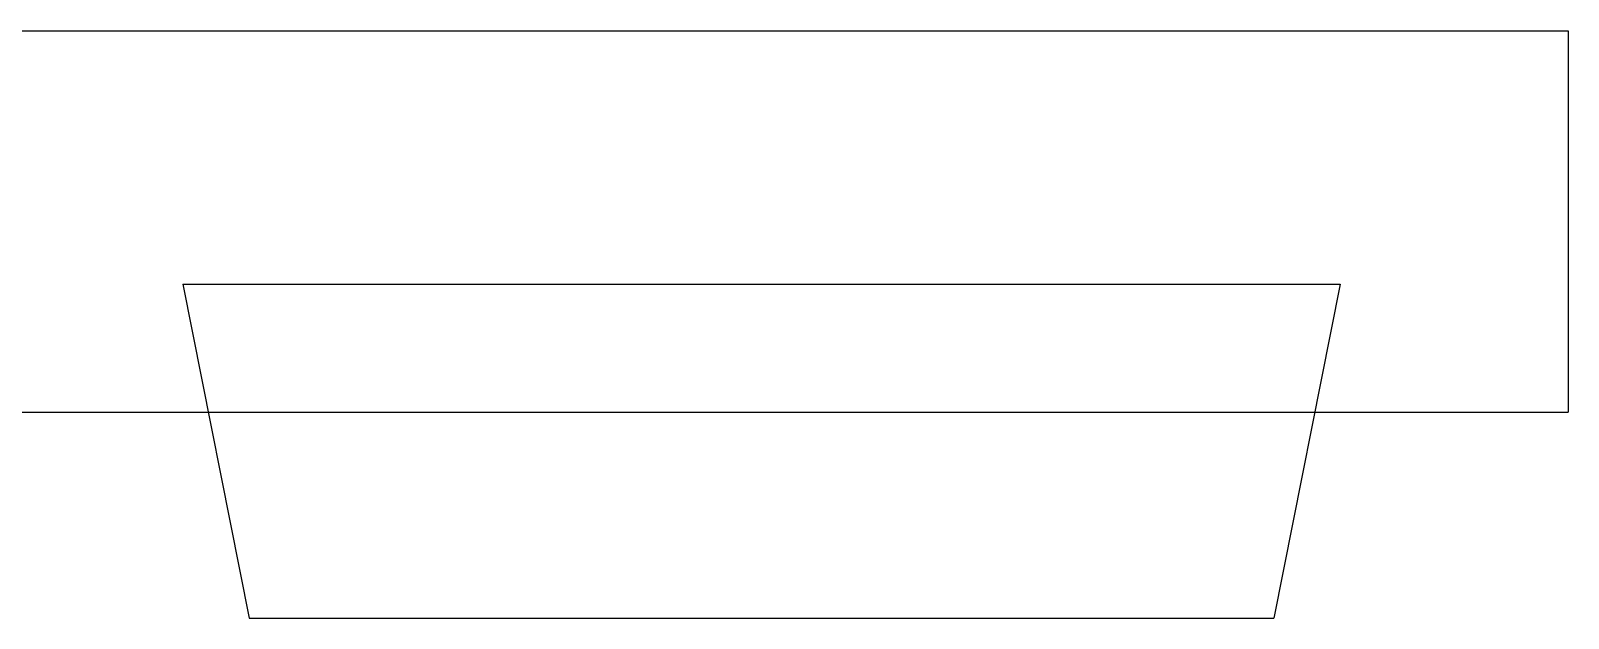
# Model space of a CAD drawing. Extents: x -13.9 to 0.5, y -16.8 to 31.2.
# Drawn here: x -10.163 to -8.113, y -13.956 to -13.172 of the extents above; entities that cross this region are included whole.
import ezdxf

# ---------------------------------------------------------------- set-up
doc = ezdxf.new("R2010")
doc.units = 0
doc.header["$MEASUREMENT"] = 0
doc.layers.get('0').update_dxf_attribs({"linetype": 'CONTINUOUS'})

msp = doc.modelspace()

# ---------------------------------------------------------------- linework, layer by layer
at = {"extrusion": (1, 0, -1.83697e-16)}
for p, q in [((-13.5238, -13.1724, 6.9852), (-8.1133, -13.1724, 6.9852)), ((-13.5238, -13.1724, 2.0337), (-8.1133, -13.1724, 2.0337)), ((-8.1133, -13.1724, 6.9852), (-8.1133, -13.6813, 6.9852)), ((-8.1133, -13.1724, 6.9852), (-8.1133, -13.1724, 2.0337)), ((-8.1133, -13.1724, 2.0337), (-8.1133, -13.6813, 2.0337)), ((-9.9601, -13.5105, 2.3044), (-8.4174, -13.5105, 2.3044)), ((-9.9601, -13.5105, 2.3044), (-9.8718, -13.956, 2.5505)), ((-9.9601, -13.5105, 6.603), (-8.4174, -13.5105, 6.603)), ((-9.9601, -13.5105, 6.603), (-9.8718, -13.956, 6.357)), ((-9.9601, -13.5105, 2.3044), (-9.9601, -13.5105, 6.603)), ((-8.4174, -13.5105, 2.3044), (-8.5057, -13.956, 2.5505)), ((-8.4174, -13.5105, 6.603), (-8.5057, -13.956, 6.357)), ((-8.4174, -13.5105, 2.3044), (-8.4174, -13.5105, 6.603)), ((-13.5238, -13.6813, 6.9852), (-8.1133, -13.6813, 6.9852)), ((-13.5238, -13.6813, 2.0337), (-8.1133, -13.6813, 2.0337)), ((-8.1133, -13.6813, 6.9852), (-8.1133, -13.6813, 2.0337)), ((-9.8718, -13.956, 2.5505), (-8.5057, -13.956, 2.5505)), ((-9.8718, -13.956, 6.357), (-8.5057, -13.956, 6.357)), ((-9.8718, -13.956, 2.5505), (-9.8718, -13.956, 6.357)), ((-8.5057, -13.956, 2.5505), (-8.5057, -13.956, 6.357))]:
    msp.add_line(p, q, dxfattribs=at)

doc.saveas('drawing.dxf')
